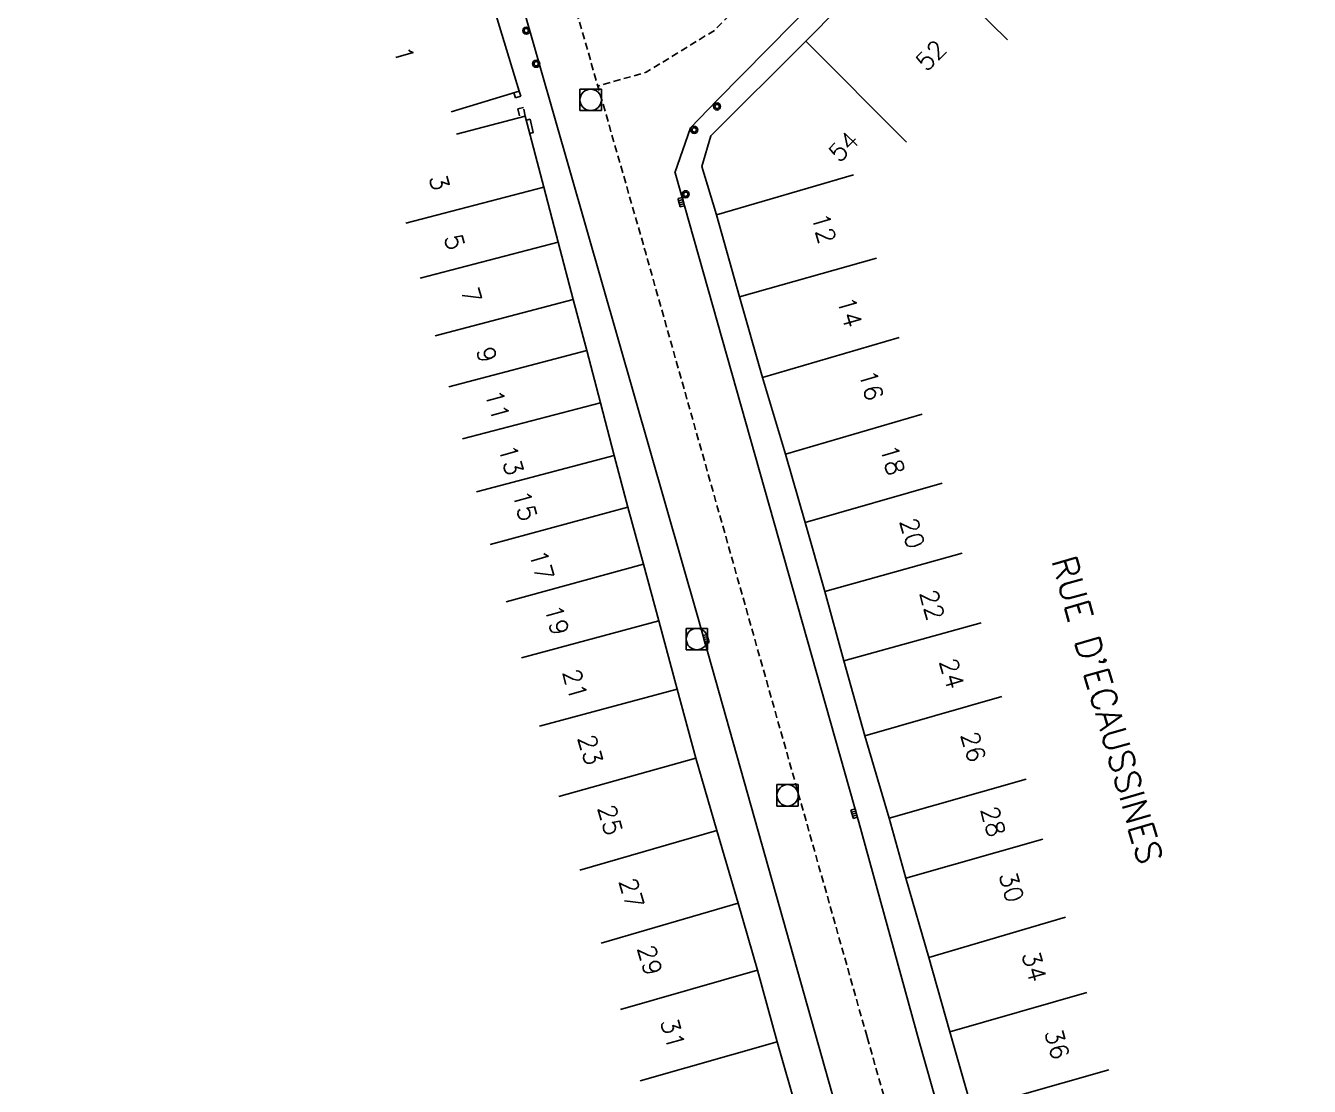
# Model space of a CAD drawing. Header units: millimetres. Extents: x 133000 to 134000, y 143000 to 144000.
# Drawn here: x 133195.3 to 133285.3, y 143619.9 to 143694.4 of the extents above; entities that cross this region are included whole.
import ezdxf
from ezdxf.enums import TextEntityAlignment as Align

# ---------------------------------------------------------------- set-up
doc = ezdxf.new("R2010")
doc.units = ezdxf.units.MM
doc.linetypes.add('DASHED', pattern=[0.75, 0.5, -0.25])
doc.layers.get('0').update_dxf_attribs({"linetype": 'CONTINUOUS'})
for name, color, linetype in [('W0001', 6, 'DASHED'), ('W0008', 7, 'CONTINUOUS'), ('W0100', 7, 'CONTINUOUS'), ('W0112', 1, 'DASHED'), ('W0322', 7, 'CONTINUOUS'), ('W0400', 7, 'CONTINUOUS'), ('W0420', 7, 'CONTINUOUS'), ('W0989', 7, 'CONTINUOUS'), ('W0991', 7, 'CONTINUOUS'), ('W1102', 7, 'CONTINUOUS')]:
    doc.layers.add(name, color=color, linetype=linetype)
doc.styles.get("Standard").update_dxf_attribs({"font": 'romans.shx', "width": 0.85})

# ---------------------------------------------------------------- blocks, each defined once
blk = doc.blocks.new('T400')
for p, q in [((-0.15, 0.3), (0.15, 0.3)), ((-0.15, -0.25), (-0.15, 0.3)), ((-0.15, 0.15), (0.15, 0.15)), ((-0.15, 0), (0.15, 0)), ((0.15, 0.3), (0.15, -0.25)), ((-0.15, -0.15), (0.15, -0.15)), ((-0.15, -0.25), (-0.15, -0.3)), ((-0.15, -0.3), (0.15, -0.3)), ((0.15, -0.3), (0.15, -0.25))]:
    blk.add_line(p, q)
blk = doc.blocks.new('t322o')
at = {"color": 0, "linetype": 'Continuous'}
for radius in [0.25, 0.15]:
    blk.add_circle((0, 0), radius, dxfattribs=at)
blk = doc.blocks.new('T420')
for p, q in [((0.75, 0.75), (-0.75, 0.75)), ((-0.75, 0.75), (-0.75, -0.75)), ((0.75, 0.75), (0.75, -0.75)), ((0.75, -0.75), (-0.75, -0.75))]:
    blk.add_line(p, q)
blk.add_ellipse((0, 0), major_axis=(-0.53, 0.53), ratio=1, start_param=3.926991, end_param=10.210176)

msp = doc.modelspace()

# ---------------------------------------------------------------- linework, layer by layer
at = {"layer": 'W0001', "flags": 128}
for points in [[(133283.225, 143733.946), (133243.601, 143694.039), (133238.801, 143691.096), (133235.414, 143690.126)], [(133254.3, 143623.417), (133238.768, 143678.415), (133235.414, 143690.126), (133233.511, 143696.74), (133230.772, 143705.913), (133228.29, 143714.002), (133225.431, 143720.969), (133221.099, 143728.663)], [(133181.065, 143000), (133184.05, 143006.194), (133220.019, 143072.289), (133245.449, 143120.78), (133247.321, 143124.99), (133249.037, 143130.759), (133249.661, 143135.748), (133250.441, 143141.673), (133250.753, 143146.195), (133250.753, 143150.561), (133250.441, 143156.486), (133250.129, 143162.099), (133249.321, 143171.052), (133247.917, 143177.756), (133246.201, 143183.993), (133243.237, 143191.945), (133239.648, 143200.053), (133234.5, 143207.225), (133224.921, 143214.218), (133193.875, 143238.697), (133188.103, 143244.155), (133184.514, 143247.585), (133181.706, 143251.483), (133178.742, 143256.472), (133176.558, 143260.994), (133175.31, 143264.424), (133173.906, 143269.102), (133172.813, 143273.468), (133172.189, 143278.301), (133172.033, 143282.355), (133172.345, 143288.592), (133173.125, 143293.426), (133174.374, 143299.506), (133175.778, 143303.872), (133178.284, 143310.054), (133180.936, 143315.823), (133183.9, 143320.968), (133187.489, 143326.893), (133191.077, 143331.103), (133193.105, 143333.442), (133246.507, 143391.683), (133249.783, 143396.205), (133253.684, 143402.754), (133256.648, 143408.835), (133259.3, 143415.851), (133261.328, 143421.932), (133263.044, 143427.233), (133264.311, 143433.248), (133276.961, 143505.513), (133277.585, 143512.997), (133277.897, 143519.39), (133277.741, 143528.121), (133277.273, 143534.67), (133276.337, 143542.466), (133275.089, 143550.106), (133272.461, 143559.577), (133254.3, 143623.417)]]:
    msp.add_lwpolyline(points, dxfattribs=at)
at = {"layer": 'W0008', "flags": 128}
for points in [[(133285.337, 143731.033), (133256.21, 143701.74), (133243.785, 143689.137), (133241.903, 143687.186), (133240.817, 143684.033)], [(133267.806, 143588.373), (133257.959, 143623.086)]]:
    msp.add_lwpolyline(points, dxfattribs=at)
at = {"layer": 'W0008'}
for points in [[(133250.641, 143623.748), (133242.424, 143652.855), (133228.999, 143699.725)], [(133230.634, 143686.81), (133230.871, 143686.871), (133230.652, 143687.798), (133230.395, 143687.731)], [(133240.829, 143684.069), (133240.838, 143684.038), (133253.726, 143638.472), (133257.959, 143623.086)]]:
    msp.add_lwpolyline(points, dxfattribs=at)
at = {"layer": 'W0008', "flags": 128}
msp.add_lwpolyline([(133250.641, 143623.748), (133257.816, 143598.279), (133261.189, 143586.377), (133262.573, 143581.415, -0.032529), (133262.604, 143581.267, -0.027185), (133262.62, 143581.087, -0.168736), (133262.553, 143580.873, -0.134912), (133262.335, 143580.701), (133260.401, 143579.886)], format="xyb", dxfattribs=at)
at = {"layer": 'W0100'}
for points in [[(133282.061, 143718.607), (133278.515, 143722.136), (133274.649, 143718.252), (133270.593, 143714.123), (133266.536, 143710.03), (133261.254, 143704.689), (133257.024, 143700.39), (133249.994, 143693.275), (133243.337, 143686.637), (133242.706, 143684.484), (133243.739, 143681.1), (133245.339, 143675.343), (133246.96, 143669.671), (133248.582, 143664.289), (133249.955, 143659.514), (133251.347, 143654.657), (133252.664, 143649.806), (133254.149, 143644.528), (133255.844, 143638.748), (133257.017, 143634.55), (133258.625, 143628.991), (133260.107, 143623.759)], [(133221.786, 143699.26), (133226.569, 143700.714), (133229.898, 143689.765), (133225.115, 143688.311)], [(133247.989, 143623.063), (133246.606, 143628.1), (133245.246, 143632.789), (133243.752, 143637.904), (133242.289, 143642.975), (133240.972, 143647.806), (133239.698, 143652.61), (133238.621, 143656.583), (133237.514, 143660.572), (133236.556, 143664.2), (133235.585, 143667.901), (133234.63, 143671.573), (133233.667, 143675.159), (133232.623, 143679.169), (133231.62, 143683.025), (133230.319, 143688.022), (133225.481, 143686.763)]]:
    msp.add_lwpolyline(points, dxfattribs=at)
at = {"layer": 'W0100', "flags": 128}
for points in [[(133260.107, 143623.759), (133261.661, 143618.358), (133263.051, 143613.444), (133264.3, 143609.171), (133265.22, 143606.007), (133266.104, 143602.867), (133270.917, 143604.221)], [(133246.382, 143581.855), (133247.479, 143576.977), (133260.401, 143579.886), (133259.074, 143584.578), (133257.975, 143588.491), (133256.815, 143592.314), (133255.27, 143597.699), (133253.973, 143602.271), (133250.776, 143613.435), (133249.377, 143618.256), (133247.989, 143623.063)]]:
    msp.add_lwpolyline(points, dxfattribs=at)
at = {"layer": 'W0112'}
for points in [[(133229.898, 143689.765), (133230.006, 143689.429), (133229.625, 143689.307), (133229.517, 143689.643)], [(133230.319, 143688.022), (133230.183, 143688.614), (133229.793, 143688.525), (133229.929, 143687.932)]]:
    msp.add_lwpolyline(points, dxfattribs=at)
at = {"layer": 'W1102', "flags": 128}
for points in [[(133264.148, 143693.366), (133257.024, 143700.39)], [(133249.994, 143693.275), (133257.059, 143686.19)], [(133243.739, 143681.1), (133253.339, 143683.898)], [(133221.943, 143680.507), (133231.62, 143683.025)], [(133232.623, 143679.169), (133222.947, 143676.65)], [(133254.962, 143678.056), (133245.339, 143675.343)], [(133224.001, 143672.603), (133233.667, 143675.159)], [(133246.96, 143669.671), (133256.554, 143672.487)], [(133234.63, 143671.573), (133224.963, 143669.019)], [(133225.911, 143665.373), (133235.585, 143667.901)], [(133258.174, 143667.113), (133248.582, 143664.289)], [(133236.556, 143664.2), (133226.887, 143661.655)], [(133249.955, 143659.514), (133259.566, 143662.273)], [(133227.863, 143657.959), (133237.514, 143660.572)], [(133238.621, 143656.583), (133228.979, 143653.938)], [(133260.978, 143657.345), (133251.347, 143654.657)], [(133230.041, 143650.02), (133239.698, 143652.61)], [(133252.664, 143649.806), (133262.301, 143652.47)], [(133240.972, 143647.806), (133231.316, 143645.21)], [(133263.759, 143647.289), (133254.149, 143644.528)], [(133232.662, 143640.273), (133242.289, 143642.975)], [(133255.844, 143638.748), (133265.457, 143641.5)], [(133243.752, 143637.904), (133234.15, 143635.116)], [(133266.635, 143637.285), (133257.017, 143634.55)], [(133235.646, 143629.995), (133245.246, 143632.789)], [(133258.625, 143628.991), (133268.221, 143631.801)], [(133246.606, 143628.1), (133236.997, 143625.335)], [(133260.107, 143623.759), (133269.717, 143626.525)], [(133247.989, 143623.063), (133238.372, 143620.322)], [(133261.661, 143618.358), (133271.278, 143621.102)]]:
    msp.add_lwpolyline(points, dxfattribs=at)

# ---------------------------------------------------------------- block references
at = {"layer": 'W0322'}
for p, rotation in [((133230.388, 143694.017), 33.08000583152595), ((133231.082, 143691.692), 33.08000583151198), ((133243.774, 143688.695), 99.97810459673944), ((133242.171, 143687.051), 99.97810459673944), ((133241.575, 143682.535), 33.08000583151198)]:
    msp.add_blockref('t322o', p, dxfattribs=dict(at, rotation=rotation))
at = {"layer": 'W0400'}
for p, rotation in [((133241.262, 143681.976), 195.0668504991373), ((133243.01, 143651.326), 194.6716822464379), ((133253.4, 143639.073), 15.79220803324297)]:
    msp.add_blockref('T400', p, dxfattribs=dict(at, rotation=rotation))
at = {"layer": 'W0420'}
for p in [(133234.906, 143689.16), (133242.357, 143651.327), (133248.725, 143640.362)]:
    msp.add_blockref('T420', p, dxfattribs=at)

# ---------------------------------------------------------------- texts
at = {"layer": 'W0989'}
msp.add_text("RUE D'ECAUSSINES", height=1.75, rotation=286.06894, dxfattribs=at).set_placement((133271.157, 143646.361), align=Align.MIDDLE)
at = {"layer": 'W0991'}
for s, rotation, p in [('1', 285.9815, (133221.827, 143692.357)), ('52', 45.51223, (133258.781, 143692.287)), ('54', 45.51223, (133252.667, 143685.891)), ('3', 285.9815, (133224.289, 143683.368)), ('12', 285.9815, (133251.267, 143680.15)), ('5', 285.9815, (133225.36, 143679.194)), ('7', 285.9815, (133226.537, 143675.449)), ('14', 285.9815, (133253.088, 143674.272)), ('9', 285.9815, (133227.608, 143671.275)), ('16', 285.9815, (133254.587, 143669.135)), ('11', 285.9815, (133228.357, 143667.744)), ('13', 285.9815, (133229.321, 143663.892)), ('18', 285.9815, (133256.086, 143663.892)), ('15', 285.9815, (133230.284, 143660.681)), ('20', 285.9815, (133257.477, 143658.755)), ('17', 285.9815, (133231.462, 143656.508)), ('22', 285.9815, (133258.869, 143653.725)), ('19', 285.9815, (133232.533, 143652.655)), ('24', 285.9815, (133260.261, 143648.91)), ('21', 285.9815, (133233.817, 143648.161)), ('23', 285.9815, (133234.888, 143643.559)), ('26', 285.9815, (133261.76, 143643.773)), ('25', 285.9815, (133236.28, 143638.637)), ('28', 285.9815, (133263.151, 143638.53)), ('27', 285.9815, (133237.778, 143633.5)), ('30', 285.9815, (133264.436, 143633.928)), ('29', 285.9815, (133239.063, 143628.791)), ('34', 285.9815, (133266.042, 143628.363)), ('31', 285.9815, (133240.669, 143623.655)), ('36', 285.91275, (133267.637, 143622.906))]:
    msp.add_text(s, height=1.25, rotation=rotation, dxfattribs=at).set_placement(p, align=Align.MIDDLE)

doc.saveas('drawing.dxf')
